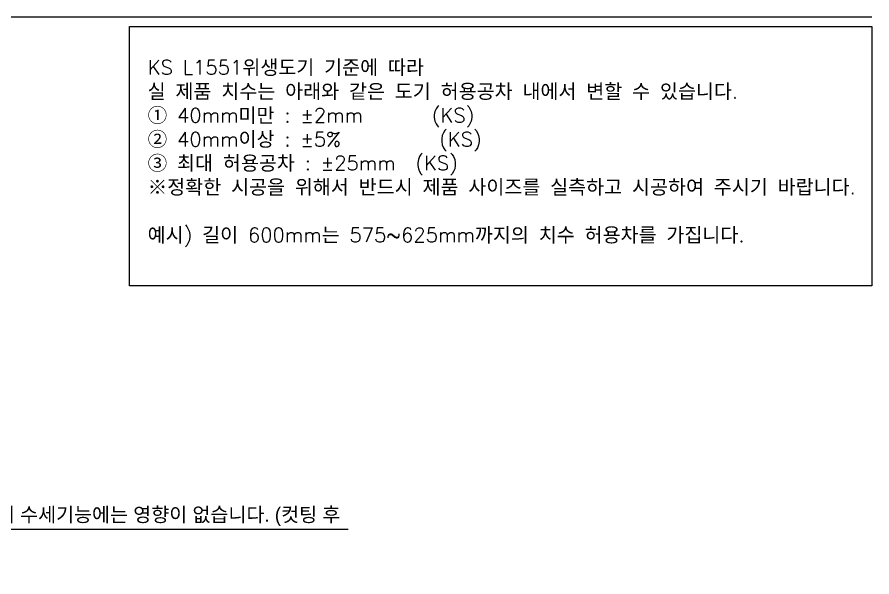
# Model space of a CAD drawing. Extents: x -2137 to 3740, y 68 to 2359.
# Drawn here: x -577 to 913, y 1245 to 2220 of the extents above; entities that cross this region are included whole.
import ezdxf
from ezdxf.lldxf.tags import DXFTag

# ---------------------------------------------------------------- set-up
doc = ezdxf.new("R2010")
doc.units = 0
doc.header["$LTSCALE"] = 20
doc.header["$MEASUREMENT"] = 0
for name, color, linetype in [('1', 7, 'CONTINUOUS'), ('2', 2, 'CONTINUOUS'), ('3', 3, 'CONTINUOUS'), ('6', 6, 'CONTINUOUS')]:
    doc.layers.add(name, color=color, linetype=linetype)
doc.styles.add('GHS', font='romans', dxfattribs={"bigfont": 'ghs'})
doc.styles.add('ROMANS', font='romans', dxfattribs={"height": 10.144927})
tags = doc.linetypes.add('DASHED', pattern=[0.75, 0.5, -0.25]).pattern_tags.tags
tags[6:7] = [DXFTag(74, 4), DXFTag(75, 0), DXFTag(340, '0'), DXFTag(46, 1.0), DXFTag(50, 0.0), DXFTag(44, 0.0), DXFTag(45, 0.0)]
tags[4:5] = [DXFTag(74, 4), DXFTag(75, 0), DXFTag(340, '0'), DXFTag(46, 1.0), DXFTag(50, 0.0), DXFTag(44, 0.0), DXFTag(45, 0.0)]
doc.dimstyles.get("Standard").update_dxf_attribs({"dimtxt": 2.7, "dimasz": 2.5, "dimexe": 1.5, "dimexo": 1.5, "dimgap": 1.5, "dimtad": 1, "dimdec": 0, "dimlfac": 10, "dimzin": 0, "dimdsep": 46, "dimtxsty": 'Standard', "dimcen": 0, "dimclrt": 2, "dimadec": 0, "dimazin": 0, "dimtfac": 1, "dimtdec": 0, "dimtmove": 0, "dimatfit": 3, "dimfxl": 0, "dimtolj": 1, "dimtzin": 0, "dimarcsym": 0})

msp = doc.modelspace()

# ---------------------------------------------------------------- linework, layer by layer
at = {"layer": '3', "linetype": 'DASHED'}
msp.add_lwpolyline([(-381.3, 2203.5), (912.6, 2203.5), (912.6, 1751.7), (-381.3, 1751.7)], close=True, dxfattribs=at)
at = {"layer": '6'}
msp.add_lwpolyline([(912.6, 2219.9), (-1522.6, 2219.9), (-1522.6, 294.9), (404.9, 294.9), (404.9, 1156.1)], dxfattribs=at)

# ---------------------------------------------------------------- texts
at = {"layer": '1', "insert": (-1403.8, 1365.9), "char_height": 25, "attachment_point": 1, "style": 'GHS'}
msp.add_mtext_dynamic_manual_height_columns('{\\fGulim|b0|i0|c129|p50;벽배수트랩 연결관을 설치 현장에서 20mm 컷팅 후 사용 시 수세기능에는 영향이 없습니다. (컷팅 후 원래 체결되어 있던 패킹을 반드시 체결바랍니다.)}', width=1437.454, gutter_width=15, heights=[0], dxfattribs=at)
at = {"layer": '2', "color": 7, "insert": (-349.9, 1982.3), "char_height": 25, "attachment_point": 4, "style": 'ROMANS'}
msp.add_mtext('KS L1551위생도기 기준에 따라 \\P실 제품 치수는 아래와 같은 도기 허용공차 내에서 변할 수 있습니다. \\P① 40mm미만 : ±2mm       (KS) \\P② 40mm이상 : ±5%          (KS)\\P③ 최대 허용공차 : ±25mm  (KS)\\P※정확한 시공을 위해서 반드시 제품 사이즈를 실측하고 시공하여 주시기 바랍니다.\\P\\P예시) 길이 600mm는 575~625mm까지의 치수 허용차를 가집니다.', dxfattribs=at)

# ---------------------------------------------------------------- leaders
at = {"layer": '1'}
msp.add_leader([(-1581, 1645.6), (-1420.9, 1328.2), (-0.1, 1328.2)], dimstyle='Standard', override={"dimtxt": 30, "dimasz": 50, "dimexe": 10, "dimexo": 5, "dimgap": 10, "dimtad": 0, "dimtih": 1, "dimtoh": 1, "dimdec": 0, "dimlfac": 1, "dimrnd": 0.5, "dimzin": 8, "dimclrd": 7, "dimclre": 3, "dimtdec": 0, "dimarcsym": 1}, dxfattribs=at)

doc.saveas('drawing.dxf')
